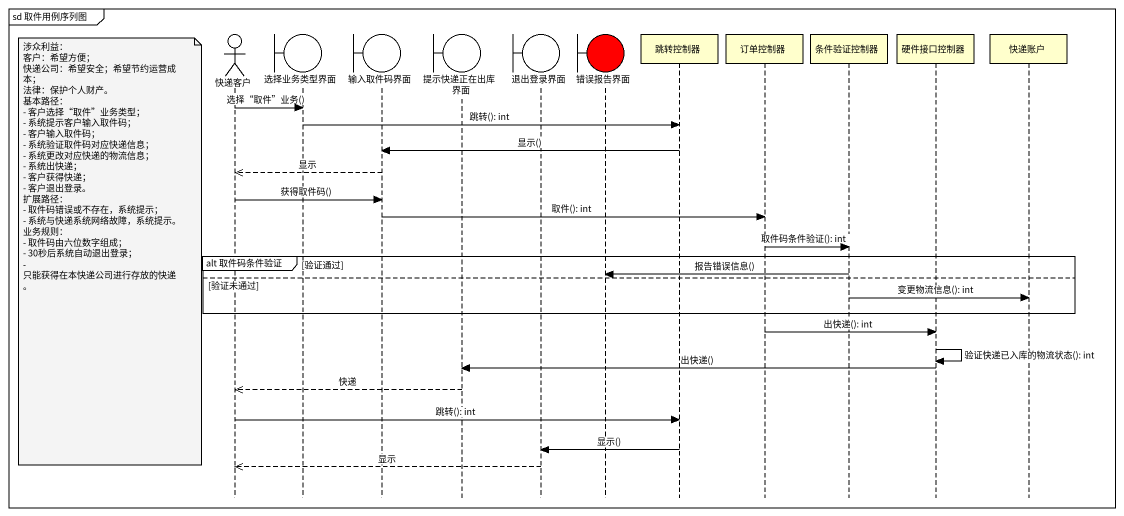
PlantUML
@startuml
mainframe sd 取件用例序列图
hide footbox
actor 快递客户
boundary 选择业务类型界面
boundary 输入取件码界面
boundary 提示快递正在出库界面
boundary 退出登录界面
boundary 错误报告界面 #FF0000
participant 跳转控制器
participant 订单控制器
participant 条件验证控制器
participant 硬件接口控制器
participant 快递账户

快递客户 -> 选择业务类型界面 : 选择“取件”业务()
选择业务类型界面 -> 跳转控制器 : 跳转(): int
跳转控制器 -> 输入取件码界面 : 显示()
输入取件码界面 -->> 快递客户 : 显示
快递客户 -> 输入取件码界面 : 获得取件码()
输入取件码界面 -> 订单控制器 : 取件(): int
订单控制器 -> 条件验证控制器 : 取件码条件验证(): int
note left of 快递客户
  涉众利益：
  客户：希望方便；
  快递公司：希望安全；希望节约运营成本；
  法律：保护个人财产。
  基本路径：
  - 客户选择“取件”业务类型；
  - 系统提示客户输入取件码；
  - 客户输入取件码；
  - 系统验证取件码对应快递信息；
  - 系统更改对应快递的物流信息；
  - 系统出快递；
  - 客户获得快递；
  - 客户退出登录。
  扩展路径：
  - 取件码错误或不存在，系统提示；
  - 系统与快递系统网络故障，系统提示。
  业务规则：
  - 取件码由六位数字组成；
  - 30秒后系统自动退出登录；
  - 只能获得在本快递公司进行存放的快递。
end note
group alt 取件码条件验证 [验证通过]
  条件验证控制器 -> 错误报告界面 : 报告错误信息()
else 验证未通过
  条件验证控制器 -> 快递账户 : 变更物流信息(): int
end
订单控制器 -> 硬件接口控制器 : 出快递(): int
硬件接口控制器 -> 硬件接口控制器 : 验证快递已入库的物流状态(): int
硬件接口控制器 -> 提示快递正在出库界面 : 出快递()
提示快递正在出库界面 -->> 快递客户 : 快递
快递客户 -> 跳转控制器 : 跳转(): int
跳转控制器 -> 退出登录界面 : 显示()
退出登录界面 -->> 快递客户 : 显示
@enduml
